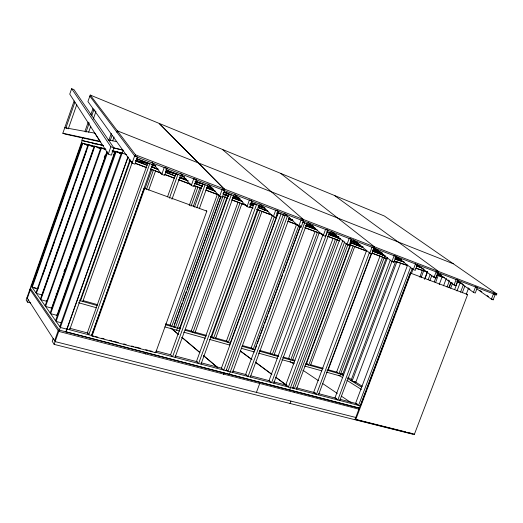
<?xml version="1.0" encoding="UTF-8"?>
<svg xmlns="http://www.w3.org/2000/svg" width="523" height="523" viewBox="0 0 523 523"><rect width="100%" height="100%" fill="white"/><g stroke="black" fill="none" stroke-linecap="round" stroke-linejoin="round"><path stroke-width="0.78" d="M71.658 88.668L69.749 94.127L108.287 154.069L111.307 155.207L113.89 147.898L73.952 89.61L71.658 88.668L110.876 146.747L113.89 147.898M100.586 141.877L65.231 134.143L62.838 133.234L74.135 100.952M74.913 102.162L65.905 127.906L67.101 128.37M68.304 128.835L76.776 104.639M89.825 96.121L134.96 156.285L223.452 190.248L224.047 188.947L159.031 123.343L90.25 95.062L87.929 101.521L132.09 163.078L135.012 164.189L137.569 156.992L134.646 155.874L132.09 163.078M82.726 137.712L81.771 140.445L103.024 145.407M85.014 131.208L88.197 122.147M90.852 114.596L92.97 108.555M27.32 298.273L30.275 289.853M31.472 286.447L81.863 143.06M86.014 132.149L89.263 122.898M91.702 115.962L93.865 109.797L95.036 110.268M31.785 286.898L82.301 143.165M30.628 302.967L27.484 302.117L28.294 299.803M88.629 132.286L90.793 126.135M93.231 119.205L95.931 111.51M35.95 292.808L88.093 144.603M38.571 286.709L37.761 289.01L32.165 287.434L82.824 143.295L88.302 145.374M42.899 274.418L46.41 264.429M49.652 255.211L52.084 248.301M52.895 246L54.248 242.156M59.655 226.792L62.629 218.346M65.872 209.128L68.846 200.682M69.657 198.374L70.468 196.073M72.625 189.927L73.436 187.62M75.868 180.71L78.842 172.257M82.627 161.509L86.681 149.983M40.382 299.097L94.271 146.133M93.473 149.186L42.108 294.985L36.355 293.383L88.655 144.74L94.284 146.878M45.109 305.811L100.861 147.767M108.83 140.308L111.262 133.424M63.943 271.6L64.76 269.286M104.221 157.567L105.038 155.259M110.196 140.648L112.072 135.339M105.973 149.624L101.501 147.924L45.566 306.458L51.672 308.125L106.921 151.735M50.162 312.983L107.097 151.814M107.509 152.762L50.653 313.682L56.948 315.369L114.74 152.023L112.007 150.984M112.739 140.772L114.079 136.987M108.287 154.069L110.876 146.747M55.575 320.671L115.472 151.382L121.081 153.527M53.183 338.564L52.208 341.31L54.15 344.382L412.935 434.247M54.601 340.767L58.203 330.582M59.799 326.672L121.382 152.847M54.15 344.382L58.753 331.386L359.164 409.221M127.893 157.005L65.878 331.778L359.621 408.149M66.022 331.981L128.089 157.057M69.696 329.745L130.103 159.6M130.122 161.28L80.568 300.843L79.79 299.98M82.83 301.483L132.064 162.888M91.558 335.472L152.474 164.667M206.814 211.109L144.158 188.208L91.61 335.537L92.048 336.073L155.645 352.705L206.814 211.109L206.14 210.861M92.048 336.073L144.714 188.411L144.158 188.208M144.943 188.836L151.781 169.655L153.402 170.112L146.558 189.306M153.376 165.183L152.579 167.419L158.031 168.916M148.709 190.091L155.553 170.929M161.79 174.329L164.314 167.262L167.125 168.341L164.608 175.395L161.79 174.329L152.108 162.267M167.51 196.851L175.839 173.78M169.419 198.184L177.944 174.414L175.767 173.819M171.975 199.243L180.533 175.408M196.485 179.618L194 186.528L191.294 185.502L193.785 178.578L195.811 179.356M189.208 205.617L196.105 186.463L197.956 187.018L191.052 206.173M196.883 184.299L197.661 182.128M193.36 206.154L199.982 187.783M194.445 207.18L202.747 184.142L205.094 184.809L196.798 207.808M145.165 353.829L145.623 352.561L59.276 330.118L58.798 331.451L29.909 289.311M145.381 353.881L145.832 352.62L223.903 372.912L223.458 374.115M199.302 208.723L207.585 185.763M219.281 195.105L171.734 326.509L170.086 325.123L217.326 194.517L218.627 194.909M219.68 196.256L222.138 189.463L224.74 190.464L222.288 197.243L219.68 196.256L207.964 183.913M174.309 324.626L177.912 314.663M178.467 313.127L182.076 303.17M182.906 300.869L186.234 291.671M187.071 289.369L220.634 196.641M173.747 327.071L220.968 196.622M222.883 196.478L175.421 327.542L173.754 326.156M176.663 330.209L225.616 195.079L223.628 194.491L228.159 196.217M179.422 328.673L226.792 197.962M175.068 357.34L233.696 195.752M237.952 202.342L191.189 331.079L192.941 332.478L240.005 202.97L231.924 200.054M239.482 198.132L238.717 200.237L242.62 201.414M194.896 333.027L241.92 203.695M247.019 206.611L249.445 199.949L251.949 200.917L249.53 207.566L247.019 206.611L234.317 194.04M201.009 364.132L258.905 205.402M259.277 206.493L258.774 207.873L267.325 210.494M215.469 338.819L262.023 211.325M272.405 215.404L226.439 341.022L228.355 342.447L274.327 216.868M273.366 216.587L275.758 210.056L278.177 210.985L275.784 217.509L273.366 216.587L259.761 203.82M277.19 214.731L229.479 344.997L209.285 339.342M223.654 374.161L224.092 372.964L294.658 391.309L294.24 392.446M226.08 370.696L283.263 214.724M229.394 374.291L287.369 216.293L277.484 212.515M232.598 372.402L289.598 217.15M298.842 225.295L253.165 349.429L251.138 347.991L296.528 224.557L298.071 225.047M301.712 220.02L303.464 220.693L301.104 227.1L298.77 226.211L301.13 219.797M300.326 225.838L245.62 374.488L248.085 376.455L304.634 222.903L302.464 222.236M255.25 349.168L256.662 345.343M257.224 343.814L260.323 335.393M260.885 333.864L263.984 325.45M264.546 323.92L267.645 315.5M268.207 313.97L282.577 274.941M283.42 272.646L300.601 225.962M250.327 377.044L306.811 223.733M256.42 392.387L259.722 383.457M273.941 355.274L319.128 232.99M323.051 234.533L269.025 380.639L271.62 382.62L327.483 231.65M323.286 235.5L325.613 229.198L327.869 230.068L325.541 236.35L323.286 235.5L308.459 222.713M273.784 383.182L329.582 232.454M334.328 234.919L333.766 236.448L340.061 238.56M292.422 360.478L337.165 239.835M340.127 238.442L285.741 385.033L288.421 387.02L342.931 240.181M289.65 389.955L344.703 241.731M292.645 388.125L346.468 243.267M346.958 244.463L349.253 238.279L351.43 239.116L349.135 245.287L346.958 244.463L331.301 231.428M347.88 244.699L294.397 388.582L292.775 387.386M290.017 403.462L290.899 401.089M294.41 392.492L294.835 391.354L358.935 408.018L358.53 409.104M296.495 389.132L351.626 240.887M351.868 241.626L351.306 243.13L362.91 246.856M310.427 365.544L354.738 246.503M366.643 250.334L313.643 392.361L316.461 394.362L369.565 252.125M369.826 253.125L372.095 247.046L374.193 247.856L371.931 253.923L369.826 253.125L353.398 239.861M318.494 394.891L371.252 253.635M327.973 370.487L371.572 253.766M387.569 257.466L334.929 397.957L337.838 399.958L390.295 260.062M339.813 400.474L394.172 255.525L396.205 256.309L393.969 262.271L391.93 261.5L374.023 247.431M350.979 380.535L395.669 261.461M407.58 265.122L355.562 403.377L358.569 405.384L410.679 266.985M358.686 409.143L359.098 408.058M355.732 419.636L355.117 419.198L410.182 272.986L410.882 273.222L355.732 419.636L414.373 434.332L467.647 294.521L410.182 272.986M360.765 405.122L363.354 398.251M363.93 396.722L365.943 391.381M367.094 388.328L369.107 382.98M369.683 381.457L383.196 345.572M383.771 344.042L388.949 330.301M389.524 328.771L392.113 321.9M392.688 320.377L394.702 315.029M395.852 311.976L397.866 306.628M399.016 303.575L400.742 298.999M401.605 296.704L412.242 268.456M411.372 273.686L413.092 269.11M417.491 264.481L415.282 270.345L413.314 269.6L415.53 263.729M419.786 277.144L422.381 270.26M421.12 277.55L423.708 270.698L427.5 272.143L425.192 278.256M424.408 279.387L427.284 271.783M428.154 279.759L430.168 274.431M429.932 280.478L431.959 275.131M434.012 277.438L436.195 271.659L438.097 272.391L435.914 278.158L434.012 277.438L417.021 264.697M434.253 281.884L436.842 275.026L444.596 277.582M435.639 282.361L438.241 275.49L442.098 276.961L439.215 284.571M443.517 285.839L446.407 278.229M447.041 287.003L449.355 280.91M448.793 287.663L450.813 282.335M449.244 287.67L451.264 282.342M450.708 288.173L452.735 282.838M456.821 279.583L458.05 280.053L455.893 285.721L454.049 285.022L456.206 279.347M454.637 289.644L457.52 282.047M456.991 290.997L460.175 282.623M460.56 292.18L463.463 284.564M462.273 292.821L464.882 285.976M466.222 294.357L468.549 288.258M477.375 287.473L475.25 293.057L473.459 292.377L475.59 286.787L476.78 287.245M491.404 299.176L493.509 293.671L495.248 294.338L493.143 299.829L491.404 299.176L476.806 288.814M117.394 130.907L116.871 132.175L117.348 130.848L198.21 162.882M134.96 156.285L135.555 154.886L90.25 95.062M224.262 189.032L223.667 190.333L302.647 220.647L303.242 219.425L224.262 189.032L159.201 123.415L222.327 149.375L303.438 219.497L374.363 246.797L373.768 247.941L302.843 220.719L303.438 219.497M374.54 246.863L373.945 248.013L437.986 272.588L438.581 271.509L374.54 246.863L280.616 173.348L222.484 149.441M280.766 173.407L334.478 195.491L438.738 271.568L438.15 272.653L496.268 294.959L496.85 293.933L453.408 263.834L271.45 191.817M64.774 127.704L94.833 133.136L100.076 141.295L62.838 133.234M108.058 139.896L116.707 141.641M114.047 147.976L122.709 150.003M103.456 145.571L82.157 140.589L26.15 299.999L27.484 302.117M113.707 147.97L123.173 150.179L59.367 330.248L30.295 288.212M92.695 143.354L95.82 144.087M81.34 142.929L105.672 148.957M112.739 150.702L122.16 153.036L126.474 154.69M86.772 144.995L87.308 145.126L84.589 144.093M90.721 145.982L94.676 146.976M97.043 147.571L100.991 148.565M112.837 151.546L115.21 152.141M119.159 153.134L120.741 153.533M356.268 417.583L55.137 341.604L26.954 297.711M355.117 419.198L405.789 431.913M407.371 432.312L412.124 433.502M69.474 328.202L88.394 333.171M156.194 350.992L170.38 354.718M175.113 355.96L197.616 361.87M201.126 362.799L221.628 368.185M232.663 371.082L246.065 374.605M250.792 375.847L269.711 380.816M273.653 381.855L287.147 385.399M296.508 387.857L315.402 392.825M318.553 393.649L336.662 398.408M339.813 399.239L357.137 403.789M66.866 329.006L93.963 336.152M95.532 336.564L97.879 337.178M101.802 338.204L104.149 338.819M109.634 340.257L111.987 340.872M113.556 341.284L118.257 342.513M123.716 343.892L126.089 344.565M131.58 345.997L133.927 346.618M135.496 347.024L140.295 348.233M145.682 349.691L148.035 350.305M149.604 350.717L152.141 351.332M155.298 352.162L360.478 405.887M67.009 329.202L60.354 327.457L31.099 285.918M135.745 160.267L147.591 163.392M152.324 164.64L154.69 165.268M61.152 322.756L56.098 321.416L116.211 151.565L121.833 153.716M135.549 160.476L148.074 163.797M151.99 164.837L155.906 165.876M165.817 171.054L175.944 173.832M154.716 168.229L157.848 169.099M165.693 171.256L175.885 174.067M78.411 302.699L96.493 307.766M164.876 326.908L179.768 331.079M183.651 332.164L205.402 338.257M241.227 348.285L254.538 352.012M258.454 353.103L277.242 358.366M281.943 359.68L294.469 363.191M304.648 366.041L321.874 370.859M326.574 372.18L339.885 375.906L384.869 255.767L372.736 251.145M83.013 300.562L97.16 304.556M165.53 323.842L171.034 325.391M178.886 327.607L180.455 328.045M185.162 329.379L192.484 331.445M194.569 332.033L206.337 335.348M210.259 336.459L213.397 337.342M214.966 337.786L227.675 341.369M242.43 345.533L252.635 348.41M259.702 350.403L271.476 353.725M273.83 354.391L278.543 355.718M283.25 357.046L289.657 358.856M291.886 359.484L295.024 360.367M306.02 363.472L307.589 363.91M310.727 364.799L323.292 368.342M327.999 369.669L337.675 372.402M340.532 373.494L342.755 374.122L386.079 258.48L383.908 257.656M33.877 287.487L35.976 288.075M56.053 293.939L57.602 294.377M79.993 300.679L97.278 305.55M165.641 324.79L180.533 328.98M185.188 330.294L206.154 336.197M210.815 337.505L230.225 342.97M241.966 346.272L255.27 350.018M259.186 351.123L278.752 356.627M282.662 357.732L294.403 361.033M305.36 364.119L322.58 368.97M326.888 370.179L340.584 374.037M179.716 177.304L186.704 179.278M195.242 181.703L202.231 183.678M179.467 177.434L186.502 179.435M195.092 181.873L202.904 184.089M197.668 184.527L202.349 185.887M207.036 187.247L213.286 189.065M224.223 192.235L228.133 193.373M199.675 185.292L202.002 185.966M206.65 187.319L213.626 189.352M223.707 192.287L228.355 193.641M222.791 193.772L229.048 195.628M232.964 196.785L240.005 198.871M223.158 194.046L228.597 195.661M233.251 197.047L240.24 199.119M250.432 203.767L253.557 204.709M258.238 206.121L265.266 208.239M249.922 203.767L253.799 204.938M258.447 206.343L264.645 208.219M282.335 214.587L285.133 215.437L228.008 371.199L226.237 369.728M276.647 213.345L278.203 213.822M262.964 209.298L267.645 210.73M289.206 218.692L292.324 219.66M306.367 224.007L313.388 226.184M288.604 218.64L292.475 219.837M306.413 224.158L313.375 226.322M305.772 225.204L315.049 228.113M328.954 232.467L335.138 234.402M306.001 225.4L315.304 228.316M329.255 232.689L336.23 234.873M328.882 233.735L338.924 236.912M351.273 240.815L355.137 242.038M329.078 233.912L338.368 236.854M351.528 241.018L356.948 242.731M350.868 241.901L360.896 245.209M373.245 249.144L375.56 249.883M372.971 250.092L382.254 253.073M354.476 244.248L363.008 246.987M373.089 250.229L382.391 253.217M372.284 250.896L383.928 254.662M394.793 258.179L401.782 260.441M381.953 254.819L385.052 255.825M395.107 259.094L404.397 262.115M416.779 266.142L421.42 267.652M395.172 259.238L402.161 261.507M383.568 257.473L387.425 258.748M394.381 261.036L407.515 265.364M416.014 268.162L427.605 271.98M456.958 281.655L460.822 282.93M384.856 258.074L387.183 258.846M394.165 261.147L395.715 261.657M400.37 263.193L407.352 265.501M415.89 268.312L422.094 270.358M441.49 276.759L444.596 277.785M457.004 281.877L460.887 283.159M466.908 294.266L467.647 294.521M100.658 148.486L94.872 146.283L40.814 299.712L46.737 301.34L46.292 300.725M113.112 154.828L114.635 155.403M129.076 160.881L132.332 162.117M135.156 163.189L146.558 167.517M150.356 168.955L160.999 172.995M164.797 174.434L174.675 178.186M178.48 179.624L191.398 184.527M193.68 185.397L201.283 188.28M205.84 190.006L217.999 194.621M222.563 196.354L227.878 198.367M231.669 199.812L246.843 205.565M249.876 206.716L252.916 207.866M256.708 209.311L271.882 215.064M287.892 221.144L297.822 224.91M305.465 227.812L322.273 234.186M327.62 236.219L339.845 240.855M349.776 244.62L366.59 251.001M371.938 253.027L384.157 257.669M135.431 163.451L146.832 167.772M150.637 169.217L152.154 169.792M155.2 170.949L162.038 173.544M164.32 174.407L174.205 178.16M178.768 179.886L190.928 184.501M193.974 185.652L197.014 186.809M199.296 187.672L201.571 188.542M206.134 190.267L217.542 194.595M241.744 203.774L246.274 205.493M250.053 206.925L253.073 208.076M256.845 209.507L258.355 210.076M262.134 211.514L272.705 215.522M287.918 221.294L297.051 224.759M304.661 227.642L315.317 231.682M319.122 233.127L322.168 234.284M327.49 236.304L333.582 238.612M336.622 239.769L339.669 240.92M349.56 244.679L351.083 245.254M354.13 246.411L366.309 251.027M372.396 253.335L381.529 256.8M136.804 158.672L155.815 165.948M165.699 169.727L184.711 177.003M195.354 181.082L211.325 187.188M224.249 192.137L238.697 197.668M251.628 202.617L264.553 207.566M302.556 222.105L313.185 226.178M326.855 231.408L335.969 234.892M350.41 240.423L358.791 243.633M373.265 249.17L380.123 251.798M395.362 257.63L401.461 259.964M416.694 265.795L422.028 267.835M437.267 273.666L441.079 275.124M457.076 281.25L460.122 282.413M136.51 158.796L147.957 163.176M151.775 164.64L155.586 166.098M166.275 170.184L177.055 174.309M180.01 175.44L184.586 177.192M195.269 181.278L204.428 184.782M207.481 185.953L212.057 187.705M223.504 192.078L230.584 194.791M233.428 195.877L239.534 198.21M250.981 202.591L255.093 204.166M258.61 205.513L264.716 207.847M276.929 212.521L279.733 213.593M306.471 223.818L313.27 226.42M329.137 232.493L336.694 235.383M351.09 240.887L358.673 243.79M373.095 249.308L380.679 252.21M395.1 257.728L401.925 260.343M416.347 265.854L421.656 267.887M436.836 273.692L441.386 275.438M457.324 281.531L460.358 282.695M113.929 152.52L115.452 153.095M135.96 160.914L147.362 165.255M151.16 166.706L157.998 169.308M165.595 172.204L175.473 175.97M179.271 177.415L188.391 180.893M194.464 183.207L202.061 186.103M206.624 187.842L215.738 191.313M223.341 194.21L228.649 196.236M232.441 197.681L242.299 201.44M249.883 204.33L253.675 205.774M258.225 207.507L268.083 211.266M288.565 219.065L293.109 220.804M306.001 225.714L317.376 230.048M328.751 234.382L340.127 238.717M350.743 242.764L362.877 247.386M135.47 160.901L146.113 164.954M154.475 168.138L157.515 169.302M165.869 172.485L174.989 175.957M179.552 177.696L186.391 180.304M194.752 183.488L197.034 184.358M200.074 185.515L202.349 186.384M206.912 188.117L214.508 191.013M232.689 197.942L239.482 200.525M250.053 204.552L253.073 205.702M263.644 209.73L266.665 210.88M288.663 219.261L291.703 220.425M305.399 225.642L316.049 229.695M328.98 234.624L334.308 236.651M337.348 237.815L339.63 238.684M354.849 244.476L362.459 247.379M372.343 251.145L384.836 255.917M102.345 148.329L104.574 149.179M135.555 154.886L224.047 188.947M438.738 271.568L496.85 293.933M198.348 162.895L271.345 191.81M334.615 195.55L384.392 216.019L453.304 263.762M342.336 373.86L343.709 374.716M347.841 377.286L351.966 379.855M354.718 381.568L362.282 386.275M340.022 373.684L343.474 375.841M347.618 378.436L361.432 387.066M338.636 375.115L342.774 377.724M346.906 380.332L361.38 389.458M413.706 433.9L414.373 434.332M290.004 361.55L293.521 363.864M302.843 370.206L318.533 380.724M322.443 383.418L337.309 393.44M341.362 396.173L350.985 402.592M494.935 294.031L496.268 294.959M479.839 290.409L481.833 291.821M487.155 295.593L488.489 296.534M491.81 298.888L493.143 299.829M460.018 282.087L462.665 283.996M467.961 287.807L469.948 289.239M457.599 280.943L473.459 292.377M440.118 274.15L441.432 275.118M448.002 279.936L449.316 280.903M454.579 284.76L455.893 285.721M437.653 272.98L454.049 285.022M240.417 351.031L251.563 359.288M255.499 362.204L271.888 374.35M275.824 377.266L286.31 385.039M240.26 350.985L252.06 359.732M255.335 362.158L271.725 374.305M275.654 377.22L286.14 384.993M422.891 268.417L424.192 269.391M433.312 276.209L435.914 278.158M400.396 258.957L401.69 259.944M396.539 256.734L413.314 269.6M392.681 261.265L393.969 262.271M347.887 244.254L349.135 245.287M170.831 327.928L178.265 334.21M181.978 337.355L199.936 352.541M203.656 355.679L217.28 367.205M171.283 328.405L178.709 334.687M181.808 337.302L199.76 352.489M203.473 355.633L217.091 367.153M299.895 226.014L301.104 227.1M284.218 213.155L298.77 226.211M155.089 352.156L155.645 352.705M180.54 173.29L191.294 185.502M51.195 307.465L51.672 308.125M56.576 314.859L57.523 316.167M147.793 163.117L87.308 332.889L88.799 334.746L149.787 163.64L147.793 163.117M228.786 194.105L170.557 354.764L172.59 356.686L231.29 194.831L228.786 194.105M253.936 203.722L196.426 361.563L198.616 363.505L256.584 204.513L253.936 203.722M258.016 209.952L211.717 336.864L213.567 338.283L260.16 210.619L258.016 209.952M278.236 213.018L221.432 368.133L223.766 370.088L281.014 213.861L278.236 213.018M315.023 231.578L270.077 353.332L272.182 354.784L317.409 232.343L315.023 231.578M333.04 238.41L288.526 358.536L290.71 359.994L335.491 239.201L333.04 238.41M350.587 245.065L306.498 363.603L308.76 365.074L353.11 245.888L350.587 245.065M379.979 256.211L336.616 372.101L338.989 373.585L382.601 257.081L379.979 256.211M396.859 261.853L352.051 381.208L355.823 382.254L400.54 263.252L396.859 261.853"/></g></svg>
